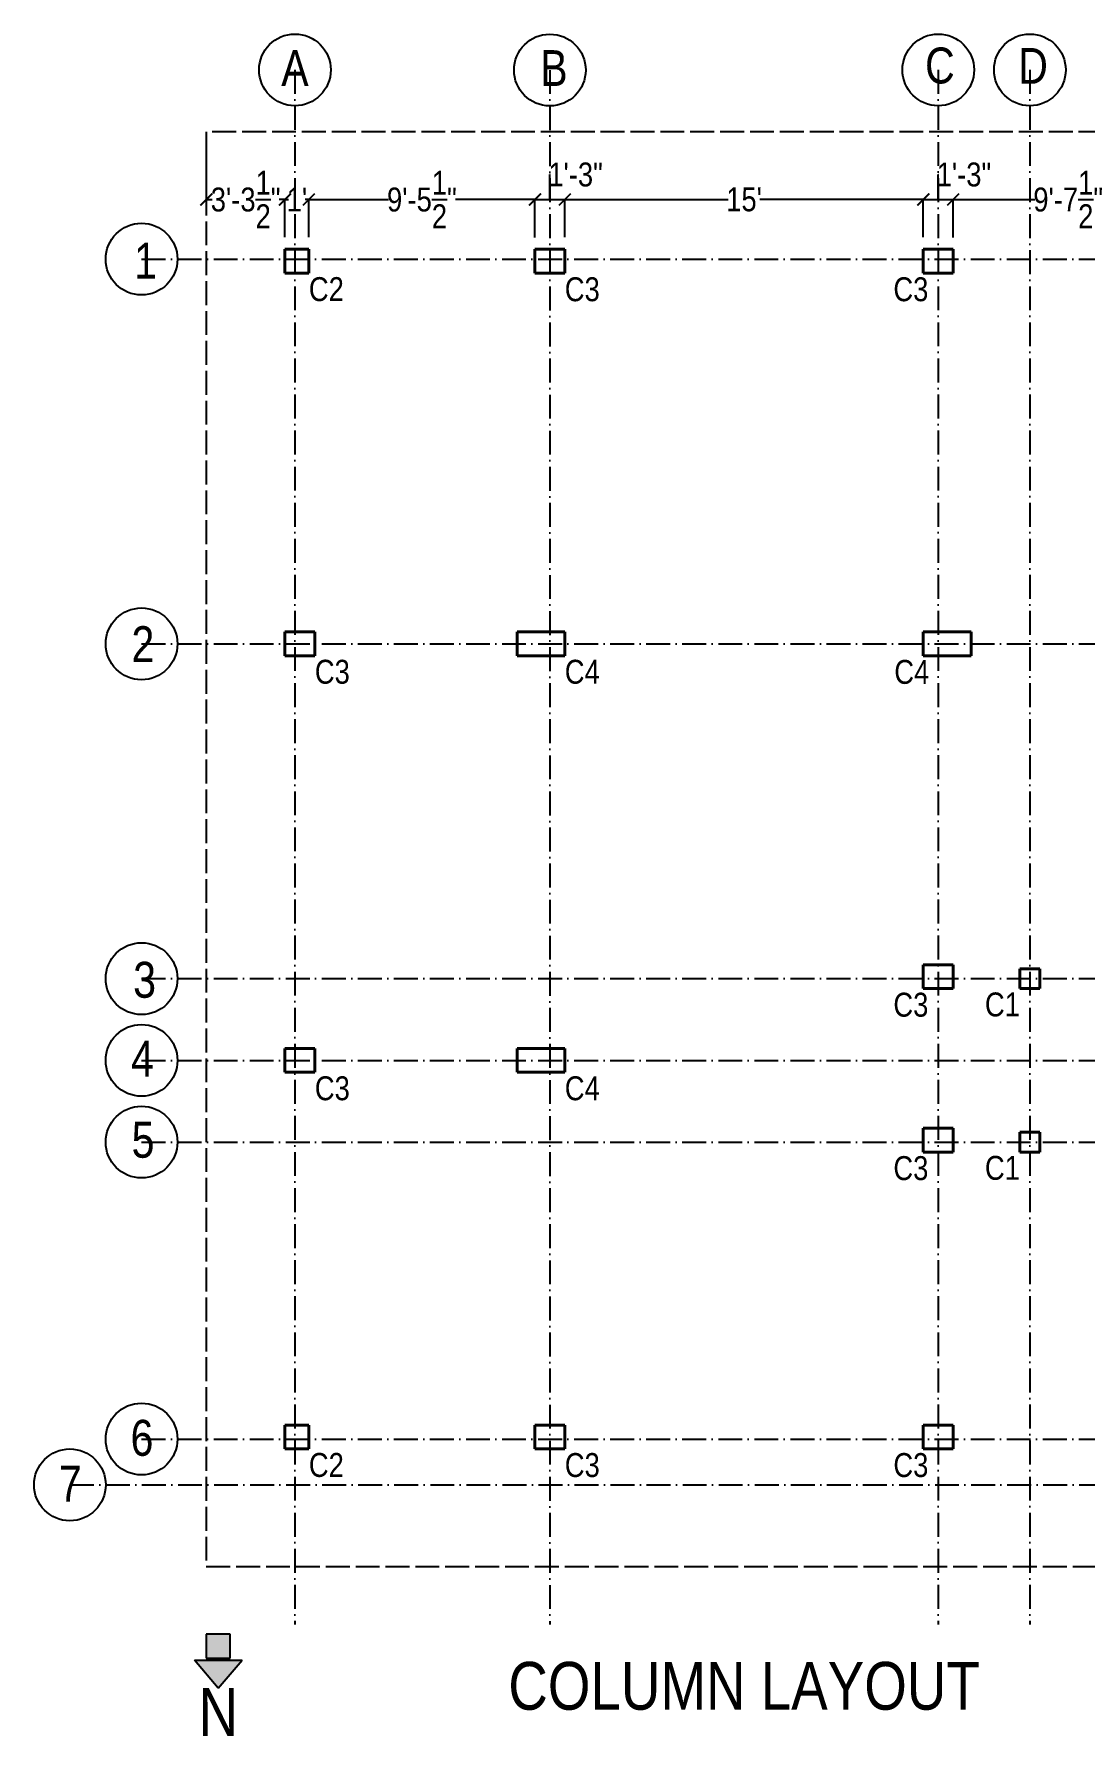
# Model space of a CAD drawing. Header units: inches. Extents: x 573 to 4883, y -25 to 829.
# Drawn here: x 573 to 1101, y -25 to 829 of the extents above; entities that cross this region are included whole.
import ezdxf

# ---------------------------------------------------------------- set-up
doc = ezdxf.new("R2010")
doc.units = ezdxf.units.IN
doc.header["$MEASUREMENT"] = 0
doc.linetypes.add('ACAD_ISO02W100', pattern=[15, 12, -3])
doc.linetypes.add('ACAD_ISO10W100', pattern=[18, 12, -3, 0, -3])
doc.layers.add('Column', color=7, linetype='Continuous', lineweight=40)
for name, color, linetype in [('Dimension', 7, 'Continuous'), ('Foundation Trench', 1, 'Continuous'), ('Gridline', 252, 'ACAD_ISO10W100'), ('Plot Line', 7, 'ACAD_ISO02W100'), ('Text', 7, 'Continuous')]:
    doc.layers.add(name, color=color, linetype=linetype)
doc.styles.add('AN_12', font='ARIALN.TTF', dxfattribs={"height": 12})
doc.styles.add('AN_3', font='ARIALN.TTF', dxfattribs={"height": 3})
doc.dimstyles.new('Column Layout', dxfattribs={"dimtxt": 12, "dimasz": 6, "dimexe": 0.18, "dimexo": 6, "dimgap": 0.09, "dimtad": 0, "dimtih": 1, "dimtoh": 1, "dimdec": 5, "dimzin": 0, "dimdsep": 46, "dimlunit": 4, "dimtxsty": 'AN_12', "dimblk": 'ARCHTICK', "dimcen": 0.09, "dimadec": 0, "dimazin": 0, "dimtfac": 1, "dimtdec": 5, "dimtofl": 0, "dimtmove": 1, "dimatfit": 3, "dimfxl": 1, "dimtolj": 1, "dimtzin": 0, "dimarcsym": 0})

# ---------------------------------------------------------------- blocks, each defined once
blk = doc.blocks.new('_ArchTick')
at = {"color": 0, "linetype": 'ByBlock', "const_width": 0.15}
blk.add_lwpolyline([(-0.5, -0.5), (0.5, 0.5)], dxfattribs=at)
blk = doc.blocks.new('*D2')
at = {"layer": 'Defpoints', "color": 0}
for p in [(660, 780), (699.5, 745.97), (699.5, 721)]:
    blk.add_point(p, dxfattribs=at)
at = {"layer": 'Dimension', "color": 0, "lineweight": -2}
for p, q in [((660, 774), (660, 745.79)), ((660, 745.97), (662.96, 745.97)), ((699.5, 745.97), (696.54, 745.97)), ((699.5, 727), (699.5, 746.15))]:
    blk.add_line(p, q, dxfattribs=at)
at = {"layer": 'Dimension', "color": 0, "lineweight": -2, "xscale": 6, "yscale": 6, "zscale": 6, "rotation": 180}
blk.add_blockref('_ArchTick', (660, 745.97), dxfattribs=at)
at = {"layer": 'Dimension', "color": 0, "lineweight": -2, "xscale": 6, "yscale": 6, "zscale": 6}
blk.add_blockref('_ArchTick', (699.5, 745.97), dxfattribs=at)
at = {"layer": 'Dimension', "color": 0, "insert": (679.75, 745.97), "char_height": 12, "attachment_point": 5, "style": 'AN_12'}
blk.add_mtext('\\A1;3\'-3{\\H1.000000x;\\S1/2;}"', dxfattribs=at)
blk = doc.blocks.new('*D3')
at = {"layer": 'Defpoints', "color": 0}
for p in [(711.5, 745.97), (699.5, 721), (711.5, 721)]:
    blk.add_point(p, dxfattribs=at)
at = {"layer": 'Dimension', "color": 0, "lineweight": -2}
for p, q in [((699.5, 727), (699.5, 746.15)), ((699.5, 745.97), (701.35, 745.97)), ((711.5, 745.97), (709.65, 745.97)), ((711.5, 727), (711.5, 746.15))]:
    blk.add_line(p, q, dxfattribs=at)
at = {"layer": 'Dimension', "color": 0, "lineweight": -2, "xscale": 6, "yscale": 6, "zscale": 6, "rotation": 180}
blk.add_blockref('_ArchTick', (699.5, 745.97), dxfattribs=at)
at = {"layer": 'Dimension', "color": 0, "lineweight": -2, "xscale": 6, "yscale": 6, "zscale": 6}
blk.add_blockref('_ArchTick', (711.5, 745.97), dxfattribs=at)
at = {"layer": 'Dimension', "color": 0, "insert": (705.5, 745.97), "char_height": 12, "attachment_point": 5, "style": 'AN_12'}
blk.add_mtext("\\A1;1'", dxfattribs=at)
blk = doc.blocks.new('*D4')
at = {"layer": 'Defpoints', "color": 0}
for p in [(825, 745.97), (711.5, 721), (825, 720.94)]:
    blk.add_point(p, dxfattribs=at)
at = {"layer": 'Dimension', "color": 0, "lineweight": -2}
for p, q in [((711.5, 727), (711.5, 746.15)), ((711.5, 745.97), (751.46, 745.97)), ((825, 745.97), (785.04, 745.97)), ((825, 726.94), (825, 746.15))]:
    blk.add_line(p, q, dxfattribs=at)
at = {"layer": 'Dimension', "color": 0, "lineweight": -2, "xscale": 6, "yscale": 6, "zscale": 6, "rotation": 180}
blk.add_blockref('_ArchTick', (711.5, 745.97), dxfattribs=at)
at = {"layer": 'Dimension', "color": 0, "lineweight": -2, "xscale": 6, "yscale": 6, "zscale": 6}
blk.add_blockref('_ArchTick', (825, 745.97), dxfattribs=at)
at = {"layer": 'Dimension', "color": 0, "insert": (768.25, 745.97), "char_height": 12, "attachment_point": 5, "style": 'AN_12'}
blk.add_mtext('\\A1;9\'-5{\\H1.000000x;\\S1/2;}"', dxfattribs=at)
blk = doc.blocks.new('*D5')
at = {"layer": 'Defpoints', "color": 0}
for p in [(840, 745.97), (825, 721), (840, 721)]:
    blk.add_point(p, dxfattribs=at)
at = {"layer": 'Dimension', "color": 0, "lineweight": -2}
for p, q in [((832.5, 745.97), (832.5, 758.45)), ((832.5, 758.45), (832.68, 758.45)), ((825, 727), (825, 746.15)), ((825, 745.97), (840, 745.97)), ((840, 727), (840, 746.15))]:
    blk.add_line(p, q, dxfattribs=at)
at = {"layer": 'Dimension', "color": 0, "lineweight": -2, "xscale": 6, "yscale": 6, "zscale": 6, "rotation": 180}
blk.add_blockref('_ArchTick', (825, 745.97), dxfattribs=at)
at = {"layer": 'Dimension', "color": 0, "lineweight": -2, "xscale": 6, "yscale": 6, "zscale": 6}
blk.add_blockref('_ArchTick', (840, 745.97), dxfattribs=at)
at = {"layer": 'Dimension', "color": 0, "insert": (845.4, 758.45), "char_height": 12, "attachment_point": 5, "style": 'AN_12'}
blk.add_mtext('\\A1;1\'-3"', dxfattribs=at)
blk = doc.blocks.new('*D6')
at = {"layer": 'Defpoints', "color": 0}
for p in [(1020, 745.97), (840, 721), (1020, 721)]:
    blk.add_point(p, dxfattribs=at)
at = {"layer": 'Dimension', "color": 0, "lineweight": -2}
for p, q in [((840, 727), (840, 746.15)), ((840, 745.97), (922.02, 745.97)), ((1020, 745.97), (937.98, 745.97)), ((1020, 727), (1020, 746.15))]:
    blk.add_line(p, q, dxfattribs=at)
at = {"layer": 'Dimension', "color": 0, "lineweight": -2, "xscale": 6, "yscale": 6, "zscale": 6, "rotation": 180}
blk.add_blockref('_ArchTick', (840, 745.97), dxfattribs=at)
at = {"layer": 'Dimension', "color": 0, "lineweight": -2, "xscale": 6, "yscale": 6, "zscale": 6}
blk.add_blockref('_ArchTick', (1020, 745.97), dxfattribs=at)
at = {"layer": 'Dimension', "color": 0, "insert": (930, 745.97), "char_height": 12, "attachment_point": 5, "style": 'AN_12'}
blk.add_mtext("\\A1;15'", dxfattribs=at)
blk = doc.blocks.new('*D7')
at = {"layer": 'Defpoints', "color": 0}
for p in [(1035, 745.97), (1020, 721), (1035, 720.94)]:
    blk.add_point(p, dxfattribs=at)
at = {"layer": 'Dimension', "color": 0, "lineweight": -2}
for p, q in [((1027.5, 745.97), (1027.5, 758.45)), ((1027.5, 758.45), (1027.68, 758.45)), ((1020, 727), (1020, 746.15)), ((1020, 745.97), (1035, 745.97)), ((1035, 726.94), (1035, 746.15))]:
    blk.add_line(p, q, dxfattribs=at)
at = {"layer": 'Dimension', "color": 0, "lineweight": -2, "xscale": 6, "yscale": 6, "zscale": 6, "rotation": 180}
blk.add_blockref('_ArchTick', (1020, 745.97), dxfattribs=at)
at = {"layer": 'Dimension', "color": 0, "lineweight": -2, "xscale": 6, "yscale": 6, "zscale": 6}
blk.add_blockref('_ArchTick', (1035, 745.97), dxfattribs=at)
at = {"layer": 'Dimension', "color": 0, "insert": (1040.4, 758.45), "char_height": 12, "attachment_point": 5, "style": 'AN_12'}
blk.add_mtext('\\A1;1\'-3"', dxfattribs=at)
blk = doc.blocks.new('*D8')
at = {"layer": 'Defpoints', "color": 0}
for p in [(1150.5, 745.97), (1035, 720.94), (1150.5, 721.06)]:
    blk.add_point(p, dxfattribs=at)
at = {"layer": 'Dimension', "color": 0, "lineweight": -2}
for p, q in [((1035, 726.94), (1035, 746.15)), ((1035, 745.97), (1075.96, 745.97)), ((1150.5, 745.97), (1109.54, 745.97)), ((1150.5, 727.06), (1150.5, 746.15))]:
    blk.add_line(p, q, dxfattribs=at)
at = {"layer": 'Dimension', "color": 0, "lineweight": -2, "xscale": 6, "yscale": 6, "zscale": 6, "rotation": 180}
blk.add_blockref('_ArchTick', (1035, 745.97), dxfattribs=at)
at = {"layer": 'Dimension', "color": 0, "lineweight": -2, "xscale": 6, "yscale": 6, "zscale": 6}
blk.add_blockref('_ArchTick', (1150.5, 745.97), dxfattribs=at)
at = {"layer": 'Dimension', "color": 0, "insert": (1092.75, 745.97), "char_height": 12, "attachment_point": 5, "style": 'AN_12'}
blk.add_mtext('\\A1;9\'-7{\\H1.000000x;\\S1/2;}"', dxfattribs=at)
blk = doc.blocks.new('North')
at = {"layer": 'Text'}
h = blk.add_hatch(color=256, dxfattribs=at)
h.paths.add_polyline_path([(12, 0), (0, 0), (0, -12), (12, -12)])
h.paths.add_polyline_path([(18, -13), (-6, -13), (6, -27)])
for p, q in [((0, 0), (0, -12)), ((12, 0), (0, 0)), ((12, -12), (12, 0)), ((-6, -13), (18, -13)), ((6, -27), (-6, -13)), ((0, -12), (12, -12)), ((6, -27), (18, -13))]:
    blk.add_line(p, q, dxfattribs=at)
at = {"layer": 'Text', "insert": (6, -39), "char_height": 24, "width": 49.9251, "attachment_point": 5, "style": 'AN_12'}
blk.add_mtext('N', dxfattribs=at)

msp = doc.modelspace()

# ---------------------------------------------------------------- linework, layer by layer
at = {"layer": 'Column'}
for p, q in [((699.5, 721), (699.5, 709)), ((711.5, 721), (699.5, 721)), ((711.5, 709), (711.5, 721)), ((825, 709), (825, 721)), ((825, 721), (840, 721)), ((840, 721), (840, 709)), ((1020, 709), (1020, 721)), ((1020, 721), (1035, 721)), ((1035, 721), (1035, 709)), ((699.5, 709), (711.5, 709)), ((825, 709), (840, 709)), ((1020, 709), (1035, 709)), ((699.5, 529), (714.5, 529)), ((699.5, 529), (699.5, 517)), ((714.5, 517), (714.5, 529)), ((816, 517), (816, 529)), ((816, 529), (840, 529)), ((840, 529), (840, 517)), ((1044, 529), (1020, 529)), ((1020, 529), (1020, 517)), ((1044, 517), (1044, 529)), ((714.5, 517), (699.5, 517)), ((816, 517), (840, 517)), ((1044, 517), (1020, 517)), ((1020, 350), (1020, 362)), ((1020, 362), (1035, 362)), ((1035, 362), (1035, 350)), ((1068.5, 360), (1078.5, 360)), ((1068.5, 350), (1068.5, 360)), ((1078.5, 360), (1078.5, 350)), ((1020, 350), (1035, 350)), ((1078.5, 350), (1068.5, 350)), ((699.5, 320), (714.5, 320)), ((699.5, 320), (699.5, 308)), ((714.5, 308), (714.5, 320)), ((816, 308), (816, 320)), ((816, 320), (840, 320)), ((840, 320), (840, 308)), ((714.5, 308), (699.5, 308)), ((816, 308), (840, 308)), ((1020, 268), (1020, 280)), ((1020, 280), (1035, 280)), ((1035, 280), (1035, 268)), ((1068.5, 278), (1078.5, 278)), ((1068.5, 268), (1068.5, 278)), ((1078.5, 278), (1078.5, 268)), ((1020, 268), (1035, 268)), ((1078.5, 268), (1068.5, 268)), ((699.5, 131), (699.5, 119)), ((711.5, 131), (699.5, 131)), ((711.5, 119), (711.5, 131)), ((825, 119), (825, 131)), ((825, 131), (840, 131)), ((840, 131), (840, 119)), ((1020, 119), (1020, 131)), ((1020, 131), (1035, 131)), ((1035, 131), (1035, 119)), ((699.5, 119), (711.5, 119)), ((825, 119), (840, 119)), ((1020, 119), (1035, 119))]:
    msp.add_line(p, q, dxfattribs=at)
at = {"layer": 'Gridline'}
for p, q in [((704.5, 811), (704.5, 31)), ((832.5, 810.9375), (832.5, 30.9375)), ((1027.5, 811), (1027.5, 31)), ((1073.5, 811), (1073.5, 31)), ((627.5, 716), (1223.010519, 716)), ((627.5, 523), (1223.010519, 523)), ((627.5, 355), (1223.010519, 355)), ((627.5, 314), (1223.010519, 314)), ((627.5, 273), (1223.010519, 273)), ((627.5, 124), (1223.010519, 124)), ((591.5, 101), (1223.010519, 101))]:
    msp.add_line(p, q, dxfattribs=at)
at = {"layer": 'Plot Line'}
for p, q in [((1200, 780), (660, 780)), ((660, 780), (660, 60)), ((660, 60), (1200, 60))]:
    msp.add_line(p, q, dxfattribs=at)
at = {"layer": 'Text'}
for centre in [(704.5, 811), (832.5, 810.9375), (1027.5, 811), (1073.5, 811), (627.5, 716.0625), (627.5, 523), (627.5, 355), (627.5, 314), (627.5, 273), (627.5, 124), (591.5, 101)]:
    msp.add_circle(centre, 18, dxfattribs=at)

# ---------------------------------------------------------------- block references
msp.add_blockref('North', (660, 26), dxfattribs=at)

# ---------------------------------------------------------------- texts
at = {"layer": 'Foundation Trench', "char_height": 3, "attachment_point": 1, "style": 'AN_3'}
for insert, width in [((907.117996, 320.445477), 5.94990062), ((904.405579, 295.450151), 2.29886222)]:
    msp.add_mtext('\\A1;', dxfattribs=dict(at, insert=insert, width=width))
at = {"layer": 'Text'}
for s, insert, char_height, width, attachment_point, style in [('A', (697.634253, 820.917121), 18, 24.39100886, 1, 'AN_12'), ('B', (827.667128, 820.909528), 18, 24.39100886, 1, 'AN_12'), ('C', (1020.890594, 822.227115), 18, 24.39100886, 1, 'AN_12'), ('D', (1067.662157, 822.021262), 18, 24.39100886, 1, 'AN_12'), ('1', (623.801803, 724.282754), 18, 24.39100886, 1, 'AN_12'), ('C2', (711.5, 707), 12, 21.37476871, 1, 'AN_12'), ('C3', (840, 706.9375), 12, 21.37476871, 1, 'AN_12'), ('C3', (1022.537714, 706.9375), 12, 21.37476871, 3, 'AN_12'), ('2', (622.435098, 531.844224), 18, 24.39100886, 1, 'AN_12'), ('C3', (714.5, 515), 12, 21.37476871, 1, 'AN_12'), ('C4', (840, 515), 12, 21.37476871, 1, 'AN_12'), ('C4', (1023, 514.9375), 12, 21.37476871, 3, 'AN_12'), ('3', (623.287626, 363.44523), 18, 24.39100886, 1, 'AN_12'), ('C3', (1022.537714, 347.9375), 12, 21.37476871, 3, 'AN_12'), ('C1', (1068.5, 348.0625), 12, 21.37476871, 3, 'AN_12'), ('4', (622.173649, 323.846909), 18, 24.39100886, 1, 'AN_12'), ('C3', (714.5, 306), 12, 21.37476871, 1, 'AN_12'), ('C4', (840, 306), 12, 21.37476871, 1, 'AN_12'), ('5', (622.499282, 283.172243), 18, 24.39100886, 1, 'AN_12'), ('\\A1;', (907.117996, 272.445477), 3, 11.8470971, 1, 'AN_3'), ('C3', (1022.537714, 265.9375), 12, 21.37476871, 3, 'AN_12'), ('C1', (1068.5, 266.0625), 12, 21.37476871, 3, 'AN_12'), ('6', (621.965856, 133.595954), 18, 24.39100886, 1, 'AN_12'), ('C2', (711.5, 117), 12, 21.37476871, 1, 'AN_12'), ('C3', (840, 116.9375), 12, 21.37476871, 1, 'AN_12'), ('C3', (1022.537714, 116.9375), 12, 21.37476871, 3, 'AN_12'), ('7', (585.965856, 110.595954), 18, 24.39100886, 1, 'AN_12'), ('COLUMN LAYOUT', (930, 0), 24, 509.30479366, 5, 'AN_12')]:
    msp.add_mtext(s, dxfattribs=dict(at, insert=insert, char_height=char_height, width=width, attachment_point=attachment_point, style=style))

# ---------------------------------------------------------------- dimensions: what is measured, and where the dimension line sits
at = {"layer": 'Dimension'}
for base, p1, p2, picture, middle in [((699.5, 745.966685), (660, 780), (699.5, 721), '*D2', (679.75, 745.966685)), ((825, 745.966685), (711.5, 721), (825, 720.9375), '*D4', (768.25, 745.966685)), ((840, 745.966685), (825, 721), (840, 721), '*D5', (832.77, 758.445436)), ((1035, 745.966685), (1020, 721), (1035, 720.9375), '*D7', (1027.77, 758.445436)), ((1150.5, 745.966685), (1035, 720.9375), (1150.5, 721.0625), '*D8', (1092.75, 745.966685)), ((711.5, 745.966685), (699.5, 721), (711.5, 721), '*D3', (705.5, 745.966685)), ((1020, 745.966685), (840, 721), (1020, 721), '*D6', (930, 745.966685))]:
    dim = msp.add_linear_dim(base=base, p1=p1, p2=p2, dimstyle='Column Layout', dxfattribs=at)
    dim.commit()
    dim.dimension.update_dxf_attribs({"geometry": picture, "text_midpoint": middle})

doc.saveas('drawing.dxf')
